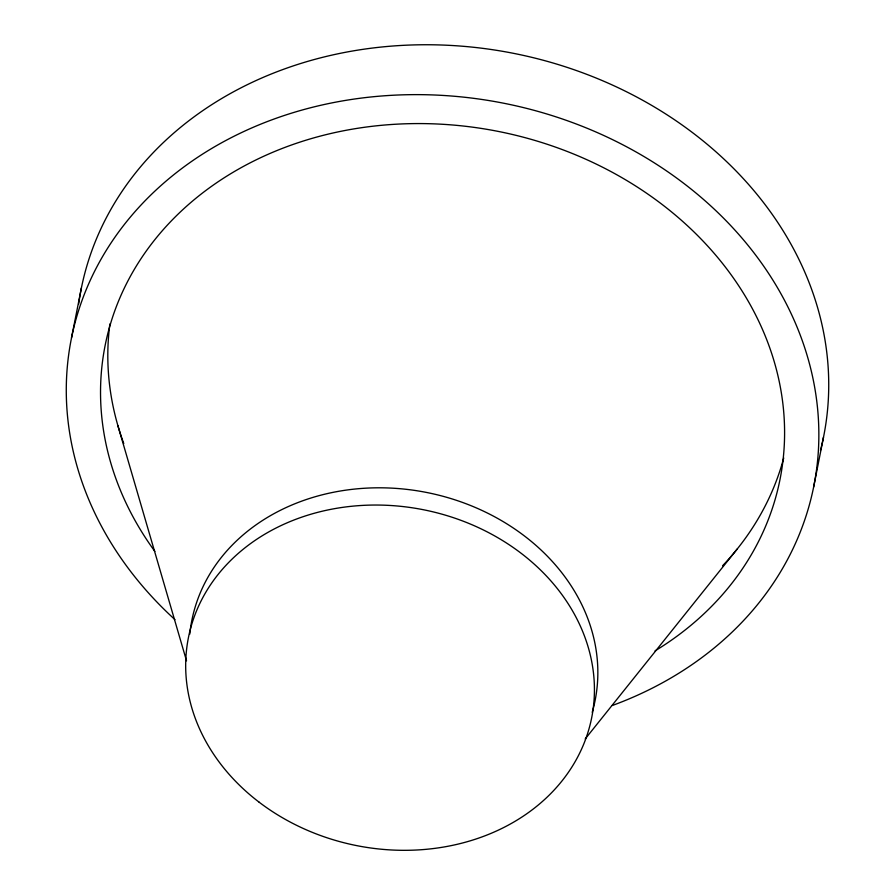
<?xml version="1.0" encoding="UTF-8"?>
<svg xmlns="http://www.w3.org/2000/svg" width="895" height="895" viewBox="0 0 895 895"><rect width="100%" height="100%" fill="white"/><g stroke="black" fill="none" stroke-linecap="round" stroke-linejoin="round"><path stroke-width="1.34" d="M71.499 337.918L81.378 288.045M813.622 487.059L823.501 437.174M585.185 738.968L737.256 548.959M117.883 425.64L186.54 660.846M189.796 634.096A205.559 171.213 11.2 0 1 425.863 492.317A205.559 171.213 11.2 0 1 592.221 712.297M78.637 304.132A378.484 315.253 11.2 0 1 513.327 53.297A378.484 315.253 11.2 0 1 820.469 450.42M174.95 619.608A378.484 315.253 11.2 0 1 207.181 151.21A378.484 315.253 11.2 0 1 758.96 259.528A378.484 315.253 11.2 0 1 612.37 705.484M154.88 551.398A344.027 286.545 11.2 0 1 248.195 163.863A344.027 286.545 11.2 0 1 717.443 257.212A344.027 286.545 11.2 0 1 655.039 650.889M783.729 457.96A344.027 286.545 11.2 0 1 722.578 565.774M123.767 443.528A344.027 286.545 11.2 0 1 109.895 323.934M259.147 802.2A205.559 171.213 11.2 0 0 591.427 718.976A205.559 171.213 11.2 0 0 319.593 511.862A205.559 171.213 11.2 0 0 259.147 802.2"/></g></svg>
